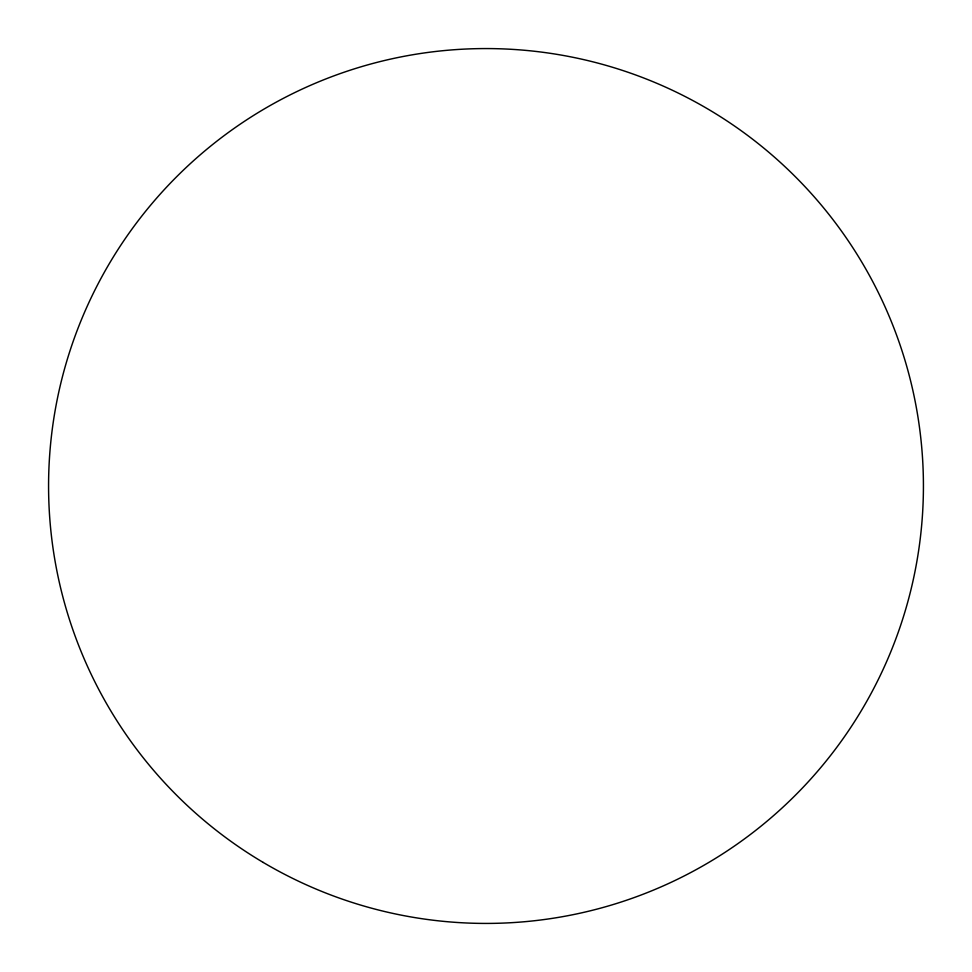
<?xml version="1.0" encoding="UTF-8"?>
<svg xmlns="http://www.w3.org/2000/svg" width="972" height="972" viewBox="0 0 972 972"><rect width="100%" height="100%" fill="white"/><g stroke="black" fill="none" stroke-linecap="round" stroke-linejoin="round"><path stroke-width="1.46" d="M263.181 862.419A437.424 437.424 0 0 0 923.4 490.751A437.424 437.424 0 0 0 271.419 104.818A437.424 437.424 0 0 0 263.181 862.419"/></g></svg>
